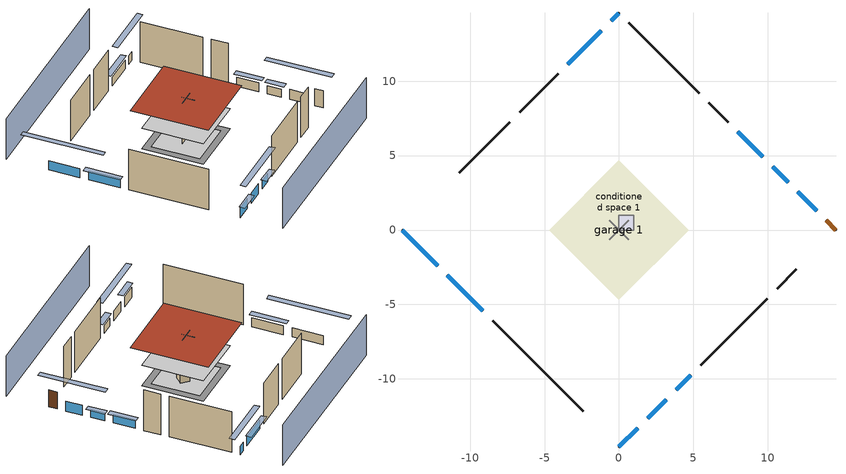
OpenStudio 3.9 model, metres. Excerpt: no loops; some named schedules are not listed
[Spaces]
conditioned space 1
 floor to garage 1 (Floor1 construction): -3.66,0 0,3.66 3.66,0 0,-3.66 z0
 floor foundation (Slab2 construction): -4.67,0 0,4.67 4.67,0 0,-4.67 z0
 floor adiabatic (AdiabaticFloorConstruction): -4.67,0 0,4.67 4.67,0 0,-4.67 z2.44
 wall outside (Wall3 construction): -8.48,-6.09 -2.39,-12.18 z0:4.88
 wall outside (Wall4 construction): -7.34,7.24 -10.72,3.86 z0:4.88
 wall outside (Wall7 construction): 5.38,9.2 0.66,13.92 z0:4.88
 wall outside (Wall8 construction): 5.49,-9.08 9.97,-4.6 z0:4.88
 wall outside (AdiabaticWallConstruction): -14.57,0 -12.19,-2.39 / -11.53,-3.05 -9.14,-5.43 z0:1.1; 0,14.58 -0.53,14.05 / 11.36,3.22 10.32,4.26 z0:0.98; -1.18,13.39 -3.44,11.14 / 9.66,4.91 7.98,6.59 z0:1.07; 13.27,1.3 12.01,2.56 z0:1.19; 1.92,-12.66 3.18,-11.4 / 0,-14.58 1.26,-13.31 z0:1.16; 3.83,-10.74 4.83,-9.74 z0:0.95
 wall outside (AdiabaticWallConstruction 1): 14.58,0 13.93,0.65 z0:2.03
 wall to garage 1 (Wall5 construction): 0.65,-0.65 -0.65,0.65 z0:4.88
 wall to garage 1 (Wall6 construction): 0.65,0.65 -0.65,-0.65 z0:4.88
 window (WindowConstruction): -14.57,0 -12.19,-2.39 z0:1.1
 window (WindowConstruction 1): -11.53,-3.05 -9.14,-5.43 z0:1.1
 window (WindowConstruction 2): 0,14.57 -0.53,14.05 z0:0.98
 window (WindowConstruction 3): -1.18,13.39 -3.44,11.14 z0:1.07
 window (WindowConstruction 4): 13.27,1.3 12.01,2.56 z0:1.19
 window (WindowConstruction 5): 11.35,3.22 10.32,4.26 z0:0.98
 window (WindowConstruction 6): 9.66,4.91 7.99,6.59 z0:1.07
 window (WindowConstruction 7): 1.92,-12.66 3.18,-11.4 z0:1.16
 window (WindowConstruction 8): 3.83,-10.74 4.83,-9.74 z0:0.94
 window (WindowConstruction 9): 0,-14.57 1.26,-13.32 z0:1.16
 door (Door): 14.57,0 13.93,0.65 z0:2.03
 ceiling adiabatic (AdiabaticFloorConstruction): 0,-4.67 4.67,0 0,4.67 -4.67,0 z2.44
 roof outside (Roof1 construction): 0,5.93 -5.93,0 0,-5.93 5.93,0 z4.88
garage 1
 floor foundation (Slab1 construction): -3.66,0 0,3.66 3.66,0 0,-3.66 z0
 wall outside (Wall1 construction): -4.09,10.48 -6.68,7.9 z0:4.88
 wall outside (Wall2 construction): 7.33,7.25 6.04,8.54 z0:4.88
 wall outside (Wall9 construction): 10.63,-3.95 11.92,-2.65 z0:4.88
central ac and furnace airloop ret air space
 floor adiabatic (AdiabaticConst): 0,0 0,1 1,1 1,0 z0
 wall adiabatic (AdiabaticConst): 0,1 0,0 1,0 1,1 0,1 z0:1
 ceiling adiabatic (AdiabaticConst): 1,0 1,1 0,1 0,0 z1
shading: 3.23,-17.81 17.81,-3.23 / -3.23,17.81 -17.81,3.23 z0:4.88; -10.25,-4.33 -16.51,1.94 -16.95,1.51 -10.68,-4.76 z3.84; -8.92,-5.65 -11.74,-2.83 -12.18,-3.26 -9.36,-6.08 z1.4; -2.47,12.11 1.94,16.51 1.51,16.95 -2.9,12.54 z3.72; -3.65,10.92 -0.97,13.61 -1.4,14.04 -4.08,11.35 z1.37; 10.07,4.5 15.21,-0.64 15.64,-0.21 10.5,4.93 z3.93; 10.1,4.47 11.57,3 12,3.44 10.53,4.9 z1.28; 7.77,6.8 9.88,4.7 10.31,5.13 8.2,7.24 z1.37; 5.11,-9.46 -0.02,-14.6 0.41,-15.03 5.55,-9.89 z3.9; 5.05,-9.53 3.62,-10.96 4.05,-11.39 5.48,-9.96 z1.25; 1.47,-13.1 -0.22,-14.79 0.22,-15.22 1.91,-13.53 z1.46
[Site]
Portland Intl Arpt_OR: Latitude {deg}=45.59; Longitude {deg}=-122.6; Time Zone {hr}=-8; Elevation {m}=33; Terrain=Suburbs; Keep Site Location Information=Yes
[Site:GroundTemperature:Shallow]
10.2558, 8.96328, 8.85977, 9.47314, 11.9355, 14.3863, 16.5111, 17.8571, 17.9714, 16.8767, 14.8061, 12.4304
[Site:WaterMainsTemperature]
Calculation Method=Schedule; Temperature Schedule=mains temperature schedule
[Building]
Building 1
[Material] Roughness=Rough
Name | Thickness {m} | Conductivity {W/m-K} | Density {kg/m3} | Specific Heat {J/kg-K} | Thermal Absorptance | Solar Absorptance | Visible Absorptance
slate or tile shingles | 0.01905 | 0.840978 | 1899.972 | 799.717 | 0.9 | 0.75 | 0.75
roof rigid ins | 0.051816 | 0.029427 | 32.04 | 1214.23 | 0.9 | 0.7 | 0.7
osb sheathing 0.75 in. | 0.01905 | 0.115458 | 512.64 | 1214.23 | 0.9 | 0.7 | 0.7
roof stud and cavity | 0.2032 | 0.132304 | 78.34581 | 1123.46 | 0.9 | 0.7 | 0.7
gypsum board | 0.0127 | 0.160291 | 801 | 837.4 | 0.9 | 0.6 | 0.6
wood siding | 0.0254 | 0.102417 | 544.68 | 1172.36 | 0.9 | 0.85 | 0.85
osb sheathing 0.5 in. | 0.0127 | 0.115458 | 512.64 | 1214.23 | 0.9 | 0.7 | 0.7
wall stud and cavity | 0.1397 | 0.727959 | 139.0536 | 1170.24 | 0.9 | 0.6 | 0.6
wall stud and cavity 1 | 0.1397 | 0.0782429 | 139.0536 | 1170.24 | 0.9 | 0.7 | 0.7
wall rigid ins; wall rigid ins 1; exterior vertical ins; exterior vertical ins 1 | 0.051816 | 0.029427 | 32.04 | 1214.23
wall stud and cavity 2 | 0.1397 | 0.744709 | 139.0536 | 1170.24 | 0.9 | 0.7 | 0.7
floor stud and cavity | 0.1397 | 0.923637 | 92.3553 | 1139.71 | 0.9 | 0.7 | 0.7
floor covering | 0.0127 | 0.0433444 | 54.468 | 1339.84 | 0.9 | 0.6 | 0.6
concrete 4.0 in. | 0.1016 | 1.803125 | 2242.8 | 837.4 | 0.9 | 0.7 | 0.7
floor covering 1 | 0.0127 | 0.0450781 | 54.468 | 1339.84 | 0.9 | 0.9 | 0.9
wood siding 1; wood siding 2 | 0.0254 | 0.102417 | 544.68 | 1172.36
wall rigid ins 2; floor rigid ins | 0.512978 | 0.029427 | 32.04 | 1214.23 | 0.9 | 0.7 | 0.7
wall stud and cavity 3 | 0.0889 | 0.380278 | 52.3479 | 1209.89 | 0.9 | 0.7 | 0.7
door material | 0.04445 | 0.0612267 | 512.64 | 1214.23 | 0.9 | 0.7 | 0.7
floor stud and cavity 1 | 0.1397 | 1.75129 | 37.0049 | 1207.88 | 0.9 | 0.7 | 0.7
wall stud and cavity 4 | 0.0889 | 0.391764 | 83.0341 | 1211.67 | 0.9 | 0.7 | 0.7
furniture material conditioned space 1; furniture material garage 1 | 0.1524 | 0.115458 | 640.8 | 1214.23 | 0.9 | 0.6 | 0.6
[Construction]
Roof1 construction: slate or tile shingles, roof rigid ins, osb sheathing 0.75 in., roof stud and cavity, gypsum board
Wall1 construction; Wall2 construction; Wall9 construction: wood siding, osb sheathing 0.5 in., wall stud and cavity
Wall3 construction; Wall4 construction; Wall7 construction; Wall8 construction: wood siding, osb sheathing 0.5 in., wall stud and cavity 1, gypsum board
Wall5 construction: wall rigid ins, osb sheathing 0.5 in., wall stud and cavity 2, gypsum board
Wall6 construction: wall rigid ins 1, osb sheathing 0.5 in., wall stud and cavity 2, gypsum board
Floor1 construction: floor stud and cavity, osb sheathing 0.75 in., floor covering
Slab1 construction: concrete 4.0 in.
Slab2 construction: concrete 4.0 in., floor covering 1
WindowConstruction; WindowConstruction 1; WindowConstruction 2; WindowConstruction 3; WindowConstruction 4; WindowConstruction 5; WindowConstruction 6; WindowConstruction 7; WindowConstruction 8; WindowConstruction 9: WindowMaterial
AdiabaticWallConstruction: wood siding 1, wall rigid ins 2, wall stud and cavity 3, gypsum board
Door: door material
AdiabaticWallConstruction 1: wood siding 2, wall rigid ins 2, wall stud and cavity 3, gypsum board
AdiabaticFloorConstruction: floor stud and cavity 1, floor rigid ins, osb sheathing 0.75 in., floor covering
PartitionWallConstruction: gypsum board, wall stud and cavity 4, gypsum board
furniture construction conditioned space 1: furniture material conditioned space 1
furniture construction garage 1: furniture material garage 1
AdiabaticConst: Adiabatic
[WindowMaterial:SimpleGlazingSystem]
WindowMaterial: U-Factor {W/m2-K}=4.76952; Solar Heat Gain Coefficient=0.63
[Material:NoMass]
Adiabatic: Roughness=Rough; Thermal Resistance {m2-K/W}=176.1
[ThermalZone] Multiplier=1; Use Ideal Air Loads=No
Name | Volume {m3} | Thermostat
conditioned space | 278.185 | conditioned space temperature setpoint
garage | 65.242
central ac and furnace airloop ret air zone | 1
[Sizing:Zone] Zone Cooling Design Supply Air Temperature Input Method=SupplyAirTemperature; Zone Cooling Design Supply Air Temperature {C}=14; Zone Cooling Design Supply Air Temperature Difference {deltaC}=11.11; Zone Heating Design Supply Air Temperature Input Method=SupplyAirTemperature; Zone Heating Design Supply Air Temperature {C}=40; Zone Heating Design Supply Air Temperature Difference {deltaC}=11.11; Zone Cooling Design Supply Air Humidity Ratio {kg-H2O/kg-air}=0.0085; Zone Heating Design Supply Air Humidity Ratio {kg-H2O/kg-air}=0.008; Cooling Design Air Flow Method=DesignDay; Heating Design Air Flow Method=DesignDay; Account for Dedicated Outdoor Air System=No; Dedicated Outdoor Air System Control Strategy=NeutralSupplyAir; Dedicated Outdoor Air Low Setpoint Temperature for Design {C}=autosize; Dedicated Outdoor Air High Setpoint Temperature for Design {C}=autosize; Zone Load Sizing Method=Sensible Load Only No Latent Load; Zone Latent Cooling Design Supply Air Humidity Ratio Input Method=HumidityRatioDifference; Zone Cooling Design Supply Air Humidity Ratio Difference {kgWater/kgDryAir}=0.005; Zone Latent Heating Design Supply Air Humidity Ratio Input Method=HumidityRatioDifference; Zone Humidification Design Supply Air Humidity Ratio Difference {kgWater/kgDryAir}=0.005; Sizing Option=Coincident
garage; central ac and furnace airloop ret air zone
[Space]
Name | Thermal Zone | Volume {m3}
conditioned space 1 | conditioned space | 278.185
garage 1 | garage | 65.242
central ac and furnace airloop ret air space | central ac and furnace airloop ret air zone
[ThermostatSetpoint:DualSetpoint]
conditioned space temperature setpoint: Heating Setpoint Temperature Schedule=heating setpoint; Cooling Setpoint Temperature Schedule=cooling setpoint; Temperature Difference Between Cutout And Setpoint {deltaC}=0
[Foundation:Kiva] Exterior Vertical Insulation Depth {m}=0.6096; Wall Height Above Grade {m}=0.1016; Wall Depth Below Slab {m}=0.2032
Name | Initial Indoor Air Temperature {C} | Exterior Vertical Insulation Material
Foundation Kiva 1 | 13.4258 | exterior vertical ins
Foundation Kiva 2 | 15 | exterior vertical ins 1
[Foundation:Kiva:Settings]
Soil Conductivity {W/m-K}=1.3848; Soil Density {kg/m3}=1842.3; Soil Specific Heat {J/kg-K}=418.7; Ground Solar Absorptivity=0.9; Ground Thermal Absorptivity=0.9; Ground Surface Roughness {m}=0.03; Far-Field Width {m}=40; Deep-Ground Boundary Condition=ZeroFlux; Deep-Ground Depth {m}=40; Minimum Cell Dimension {m}=0.2; Maximum Cell Growth Coefficient=3; Simulation Timestep=Timestep
[SurfaceProperty:ExposedFoundationPerimeter] Exposed Perimeter Calculation Method=TotalExposedPerimeter
Name | Total Exposed Perimeter {m}
Slab1 | 14.6304
Slab2 | 24.20112
[SurfaceProperty:IncidentSolarMultiplier] Incident Solar Multiplier=1; Incident Solar Multiplier Schedule=trans schedule winter=0.85 summer=0.7
Window1; Window2; Window3; Window4; Window5; Window6; Window7; Window8; Window9; Window10
[InternalMass:Definition] Design Level Calculation Method=SurfaceArea
Name | Construction | Surface Area {m2}
partition wall mass | PartitionWallConstruction | 114.085
furniture mass conditioned space 1 | furniture construction conditioned space 1 | 45.63397
furniture mass garage 1 | furniture construction garage 1 | 2.67561
[InternalMass] Multiplier=1
Name | Internal Mass Definition | Space or SpaceType
partition wall mass | partition wall mass | conditioned space 1
furniture mass conditioned space 1 | furniture mass conditioned space 1 | conditioned space 1
furniture mass garage 1 | furniture mass garage 1 | garage 1
[Fan:SystemModel]
central ac and furnace supply fan: Availability Schedule=Always On Discrete; Design Maximum Air Flow Rate {m3/s}=0.386997; Speed Control Method=Discrete; Electric Power Minimum Flow Rate Fraction=0.2; Design Pressure Rise {Pa}=500; Motor Efficiency=1; Motor In Air Stream Fraction=1; Design Electric Power Consumption {W}=autosize; Design Power Sizing Method=PowerPerFlow; Electric Power Per Unit Flow Rate {W/(m3/s)}=1059.44; Electric Power Per Unit Flow Rate Per Unit Pressure {W-s/m3-Pa}=1.66667; Fan Total Efficiency=0.7; Motor Loss Radiative Fraction=0; Speed Flow Fraction 1=0.70366; Speed Electric Power Fraction 1=0.34841; Speed Flow Fraction 2=1; Speed Electric Power Fraction 2=1
[EnergyManagementSystem:Sensor]
Name | Output Variable or Output Meter Index Key | Output Variable or Output Meter
central_ac_and_furnace_supply_fan_s; central_ac_and_furnace_supply_fan_s_1 | central ac and furnace supply fan | Fan Electricity Energy
water_heater_amb_temp | garage | Zone Mean Air Temperature
water_heater_amb_rh | garage | Zone Air Relative Humidity
water_heater_T_set | water heater setpoint | Schedule Value
out_pb_s |  | Site Outdoor Air Barometric Pressure
out_wt_s |  | Site Outdoor Air Humidity Ratio
site_vw_s |  | Site Wind Speed
cool_season | cooling season schedule | Schedule Value
central_ac_and_furnace_airloop_Fan_RTF_s | central ac and furnace supply fan | Fan Runtime Fraction Speed 1
central_ac_and_furnace_airloop_Fan_RTF_s_1 | central ac and furnace supply fan | Fan Runtime Fraction Speed 2
central_ac_and_furnace_airloop_AH_MFR_s | Node 5 | System Node Mass Flow Rate
central_ac_and_furnace_airloop_AH_VFR_s | Node 5 | System Node Current Density Volume Flow Rate
central_ac_and_furnace_airloop_AH_Tout_s | Node 5 | System Node Temperature
central_ac_and_furnace_airloop_AH_Wout_s | Node 5 | System Node Humidity Ratio
central_ac_and_furnace_airloop_RA_T_s | Node 8 | System Node Temperature
central_ac_and_furnace_airloop_Ra_W_s | Node 8 | System Node Humidity Ratio
central_ac_and_furnace_airloop_0_DZ_T_s | garage | Zone Air Temperature
central_ac_and_furnace_airloop_0_DZ_W_s | garage | Zone Mean Air Humidity Ratio
natural_vent_s | natural vent schedule | Schedule Value
htg_sp_s | heating setpoint | Schedule Value
clg_sp_s | cooling setpoint | Schedule Value
mech_vent_range_fan_0_sch_s | mech vent range fan 0 schedule | Schedule Value
mech_vent_bath_fan_0_sch_s | mech vent bath fan 0 schedule | Schedule Value
clothes_dryer_exhaust_0_sch_s | clothes_dryer | Schedule Value
htg_load_cond |  | Heating:EnergyTransfer:Zone:CONDITIONED SPACE
clg_load_cond |  | Cooling:EnergyTransfer:Zone:CONDITIONED SPACE
htg_load_duct |  | Heating:EnergyTransfer:Zone:CENTRAL AC AND FURNACE AIRLOOP RET AIR ZONE
clg_load_duct |  | Cooling:EnergyTransfer:Zone:CENTRAL AC AND FURNACE AIRLOOP RET AIR ZONE
s_conv | Floor1 | Surface Inside Face Convection Heat Gain Energy
s_ig | Floor1 | Surface Inside Face Internal Gains Radiation Heat Gain Energy
s_sol | Floor1 | Surface Inside Face Solar Radiation Heat Gain Energy
s_lgt | Floor1 | Surface Inside Face Lights Radiation Heat Gain Energy
s_surf | Floor1 | Surface Inside Face Net Surface Thermal Radiation Heat Gain Energy
s_conv_1 | inferred conditioned ceiling | Surface Inside Face Convection Heat Gain Energy
s_ig_1 | inferred conditioned ceiling | Surface Inside Face Internal Gains Radiation Heat Gain Energy
s_sol_1 | inferred conditioned ceiling | Surface Inside Face Solar Radiation Heat Gain Energy
s_lgt_1 | inferred conditioned ceiling | Surface Inside Face Lights Radiation Heat Gain Energy
s_surf_1 | inferred conditioned ceiling | Surface Inside Face Net Surface Thermal Radiation Heat Gain Energy
s_conv_2 | inferred conditioned floor | Surface Inside Face Convection Heat Gain Energy
s_ig_2 | inferred conditioned floor | Surface Inside Face Internal Gains Radiation Heat Gain Energy
s_sol_2 | inferred conditioned floor | Surface Inside Face Solar Radiation Heat Gain Energy
s_lgt_2 | inferred conditioned floor | Surface Inside Face Lights Radiation Heat Gain Energy
s_surf_2 | inferred conditioned floor | Surface Inside Face Net Surface Thermal Radiation Heat Gain Energy
s_conv_3 | Roof1 | Surface Inside Face Convection Heat Gain Energy
s_ig_3 | Roof1 | Surface Inside Face Internal Gains Radiation Heat Gain Energy
s_sol_3 | Roof1 | Surface Inside Face Solar Radiation Heat Gain Energy
s_lgt_3 | Roof1 | Surface Inside Face Lights Radiation Heat Gain Energy
s_surf_3 | Roof1 | Surface Inside Face Net Surface Thermal Radiation Heat Gain Energy
s_conv_4 | Slab2 | Surface Inside Face Convection Heat Gain Energy
s_ig_4 | Slab2 | Surface Inside Face Internal Gains Radiation Heat Gain Energy
s_sol_4 | Slab2 | Surface Inside Face Solar Radiation Heat Gain Energy
s_lgt_4 | Slab2 | Surface Inside Face Lights Radiation Heat Gain Energy
s_surf_4 | Slab2 | Surface Inside Face Net Surface Thermal Radiation Heat Gain Energy
ss_sol | Door1 | Surface Inside Face Solar Radiation Heat Gain Energy
ss_lgt | Door1 | Surface Inside Face Lights Radiation Heat Gain Energy
ss_conv | Door1 | Surface Inside Face Convection Heat Gain Energy
ss_ig | Door1 | Surface Inside Face Internal Gains Radiation Heat Gain Energy
ss_surf | Door1 | Surface Inside Face Net Surface Thermal Radiation Heat Gain Energy
ss_conv_1 | Window1 | Surface Inside Face Convection Heat Gain Energy
ss_ig_1 | Window1 | Surface Inside Face Internal Gains Radiation Heat Gain Energy
ss_surf_1 | Window1 | Surface Inside Face Net Surface Thermal Radiation Heat Gain Energy
ss_trans_in | Window1 | Surface Window Transmitted Solar Radiation Rate
ss_back_out | Window1 | Surface Window Shortwave from Zone Back Out Window Heat Transfer Rate
ss_trans_out | Window1 | Surface Inside Face Initial Transmitted Diffuse Transmitted Out Window Solar Radiation Rate
ss_conv_2 | Window10 | Surface Inside Face Convection Heat Gain Energy
ss_ig_2 | Window10 | Surface Inside Face Internal Gains Radiation Heat Gain Energy
ss_surf_2 | Window10 | Surface Inside Face Net Surface Thermal Radiation Heat Gain Energy
ss_trans_in_1 | Window10 | Surface Window Transmitted Solar Radiation Rate
ss_back_out_1 | Window10 | Surface Window Shortwave from Zone Back Out Window Heat Transfer Rate
ss_trans_out_1 | Window10 | Surface Inside Face Initial Transmitted Diffuse Transmitted Out Window Solar Radiation Rate
ss_conv_3 | Window2 | Surface Inside Face Convection Heat Gain Energy
ss_ig_3 | Window2 | Surface Inside Face Internal Gains Radiation Heat Gain Energy
ss_surf_3 | Window2 | Surface Inside Face Net Surface Thermal Radiation Heat Gain Energy
ss_trans_in_2 | Window2 | Surface Window Transmitted Solar Radiation Rate
ss_back_out_2 | Window2 | Surface Window Shortwave from Zone Back Out Window Heat Transfer Rate
ss_trans_out_2 | Window2 | Surface Inside Face Initial Transmitted Diffuse Transmitted Out Window Solar Radiation Rate
ss_conv_4 | Window3 | Surface Inside Face Convection Heat Gain Energy
ss_ig_4 | Window3 | Surface Inside Face Internal Gains Radiation Heat Gain Energy
ss_surf_4 | Window3 | Surface Inside Face Net Surface Thermal Radiation Heat Gain Energy
ss_trans_in_3 | Window3 | Surface Window Transmitted Solar Radiation Rate
ss_back_out_3 | Window3 | Surface Window Shortwave from Zone Back Out Window Heat Transfer Rate
ss_trans_out_3 | Window3 | Surface Inside Face Initial Transmitted Diffuse Transmitted Out Window Solar Radiation Rate
ss_conv_5 | Window4 | Surface Inside Face Convection Heat Gain Energy
[ElectricEquipment:Definition] Design Level Calculation Method=EquipmentLevel
Name | Design Level {W} | Fraction Latent | Fraction Radiant | Fraction Lost
ceiling fan | 18.3232 | 0 | 0.558 | 0
clothes washer | 465.987 | 0.03 | 0.162 | 0.7
clothes dryer | 5237.44 | 0.015 | 0.081 | 0.85
dishwasher | 548.553 | 0.3 | 0.18 | 0.4
fridge | 54.7945 | 0 | 0.6 | 0
cooking range | 61.3017 | 0.16 | 0.384 | 0.2
misc tv | 592.546 | 0 | 0.6 | 0
misc plug loads | 459.456 | 0.021 | 0.558 | 0.049
misc permanent spa heater | 584.841 | 0 | 0 | 1
misc permanent spa pump | 611.601 | 0 | 0 | 1
whole house fan; mech vent house fan | 0 | 0 | 0 | 1
mech vent house fan cfis | 0 | 0 | 0 | 0
mech vent range fan 0; mech vent bath fan 0 | 30 | 0 | 0 | 1
[ElectricEquipment] Space or SpaceType=conditioned space 1
Name | Electric Equipment Definition | Schedule
ceiling fan | ceiling fan | ceiling_fan
clothes washer | clothes washer | clothes_washer
clothes dryer | clothes dryer | clothes_dryer
dishwasher | dishwasher | dishwasher
fridge | fridge | fridge schedule
cooking range | cooking range | cooking_range
misc tv | misc tv | plug_loads_tv
misc plug loads | misc plug loads | plug_loads_other
misc permanent spa heater | misc permanent spa heater | misc permanent spa heater schedule
misc permanent spa pump | misc permanent spa pump | misc permanent spa pump schedule
whole house fan | whole house fan | Always On Discrete
mech vent house fan | mech vent house fan | mech vent house fan schedule
mech vent house fan cfis | mech vent house fan cfis | mech vent house fan cfis schedule
mech vent range fan 0 | mech vent range fan 0 | mech vent range fan 0 schedule
mech vent bath fan 0 | mech vent bath fan 0 | mech vent bath fan 0 schedule
[OtherEquipment:Definition] Design Level Calculation Method=EquipmentLevel
Name | Design Level {W} | Fraction Latent | Fraction Radiant | Fraction Lost
water heater sens; central ac and furnace airloop_0 SupSensLkToCond; central ac and furnace airloop_0 SupCondToLv; central ac and furnace airloop_0 RetCondToRP; central ac and furnace airloop_0 RetSensLkToRP; central ac and furnace airloop_0 SupCondToDZ; central ac and furnace airloop_0 RetCondToDZ; central ac and furnace airloop_0 SupSensLkToDZ; mech vent house fan sensible load | 0 | 0 | 0 | 0
water heater lat; central ac and furnace airloop_0 SupLatLkToCond; central ac and furnace airloop_0 RetLatLkToRP; central ac and furnace airloop_0 SupLatLkToDZ; mech vent house fan latent load | 0 | 1 | 0 | 0
water heater energy adjustment1 | 0.01 | 0 | 0 | 1
clothes dryer 2 | 0 | 0.015 | 0.081 | 0.85
cooking range 2 | 1796.58 | 0.16 | 0.384 | 0.2
general water use sensible | -116.29 | 0 | 0.6 | 0
general water use latent | 117.996 | 1 | 0 | 0
[OtherEquipment]
Name | Other Equipment Definition | Space or SpaceType | Schedule | Fuel Type
water heater sens | water heater sens | garage 1 | Always On Discrete
water heater lat | water heater lat | garage 1 | Always On Discrete
water heater energy adjustment1 | water heater energy adjustment1 | garage 1 | Always On Discrete | Electricity
clothes dryer 1 | clothes dryer 2 | conditioned space 1 | clothes_dryer | Electricity
cooking range 1 | cooking range 2 | conditioned space 1 | cooking_range | NaturalGas
general water use sensible | general water use sensible | conditioned space 1 | general water use schedule
general water use latent | general water use latent | conditioned space 1 | general water use schedule
central ac and furnace airloop_0 SupSensLkToCond | central ac and furnace airloop_0 SupSensLkToCond | conditioned space 1 | Always On Discrete
central ac and furnace airloop_0 SupLatLkToCond | central ac and furnace airloop_0 SupLatLkToCond | conditioned space 1 | Always On Discrete
central ac and furnace airloop_0 SupCondToLv | central ac and furnace airloop_0 SupCondToLv | conditioned space 1 | Always On Discrete
central ac and furnace airloop_0 RetCondToRP | central ac and furnace airloop_0 RetCondToRP | central ac and furnace airloop ret air space | Always On Discrete
central ac and furnace airloop_0 RetSensLkToRP | central ac and furnace airloop_0 RetSensLkToRP | central ac and furnace airloop ret air space | Always On Discrete
central ac and furnace airloop_0 RetLatLkToRP | central ac and furnace airloop_0 RetLatLkToRP | central ac and furnace airloop ret air space | Always On Discrete
central ac and furnace airloop_0 SupCondToDZ | central ac and furnace airloop_0 SupCondToDZ | garage 1 | Always On Discrete
central ac and furnace airloop_0 RetCondToDZ | central ac and furnace airloop_0 RetCondToDZ | garage 1 | Always On Discrete
central ac and furnace airloop_0 SupSensLkToDZ | central ac and furnace airloop_0 SupSensLkToDZ | garage 1 | Always On Discrete
central ac and furnace airloop_0 SupLatLkToDZ | central ac and furnace airloop_0 SupLatLkToDZ | garage 1 | Always On Discrete
mech vent house fan sensible load | mech vent house fan sensible load | conditioned space 1 | Always On Discrete
mech vent house fan latent load | mech vent house fan latent load | conditioned space 1 | Always On Discrete
[WaterUse:Equipment:Definition]
Name | Peak Flow Rate {m3/s}
clothes washer | 7.43226e-06
dishwasher | 4.69127e-06
[Lights:Definition] Design Level Calculation Method=LightingLevel; Fraction Radiant=0.6; Fraction Visible=0.2; Return Air Fraction=0
Name | Lighting Level {W}
interior lighting | 738.804
garage lighting | 47.903
[Lights] Fraction Replaceable=1
Name | Lights Definition | Space or SpaceType | Schedule
interior lighting | interior lighting | conditioned space 1 | lighting_interior
garage lighting | garage lighting | garage 1 | lighting_garage
[Exterior:Lights:Definition]
exterior lighting: Design Level {W}=37.1441
[Exterior:Lights]
exterior lighting: Exterior Lights Definition=exterior lighting; Schedule=exterior lighting schedule
[People:Definition]
occupants: Number of People Calculation Method=People; Number of People {people}=6; Fraction Radiant=0.314171; Sensible Heat Fraction=0.56303; Carbon Dioxide Generation Rate {m3/s-W}=0; Enable ASHRAE 55 Comfort Warnings=No; Mean Radiant Temperature Calculation Type=EnclosureAveraged
[People]
occupants: People Definition=occupants; Space or SpaceType=conditioned space 1; Number of People Schedule=occupants; Activity Level Schedule=occupants activity schedule; Multiplier=1
[ZoneMixing] Schedule=Always On Continuous; Design Flow Rate Calculation Method=Flow/Zone; Design Flow Rate {m3/s}=0
Name | Zone or Space | Source Zone or Space
central ac and furnace airloop_0 ZoneMixDZToCond mix | conditioned space | garage
central ac and furnace airloop_0 ZoneMixCondToDZ mix | garage | conditioned space
[SpaceInfiltration:DesignFlowRate] Schedule=Always On Discrete; Design Flow Rate Calculation Method=Flow/Space; Design Flow Rate {m3/s}=0
Name | Space or SpaceType
natural vent flow; whole house fan flow; infil flow | conditioned space 1
garage 1 duct leakage imbalance infil flow | garage 1
[SpaceInfiltration:EffectiveLeakageArea]
infil garage 1: Space or SpaceType=garage 1; Schedule=Always On Discrete; Effective Air Leakage Area {cm2}=135.918; Stack Coefficient=0.000129147; Wind Coefficient=4.38083e-05
